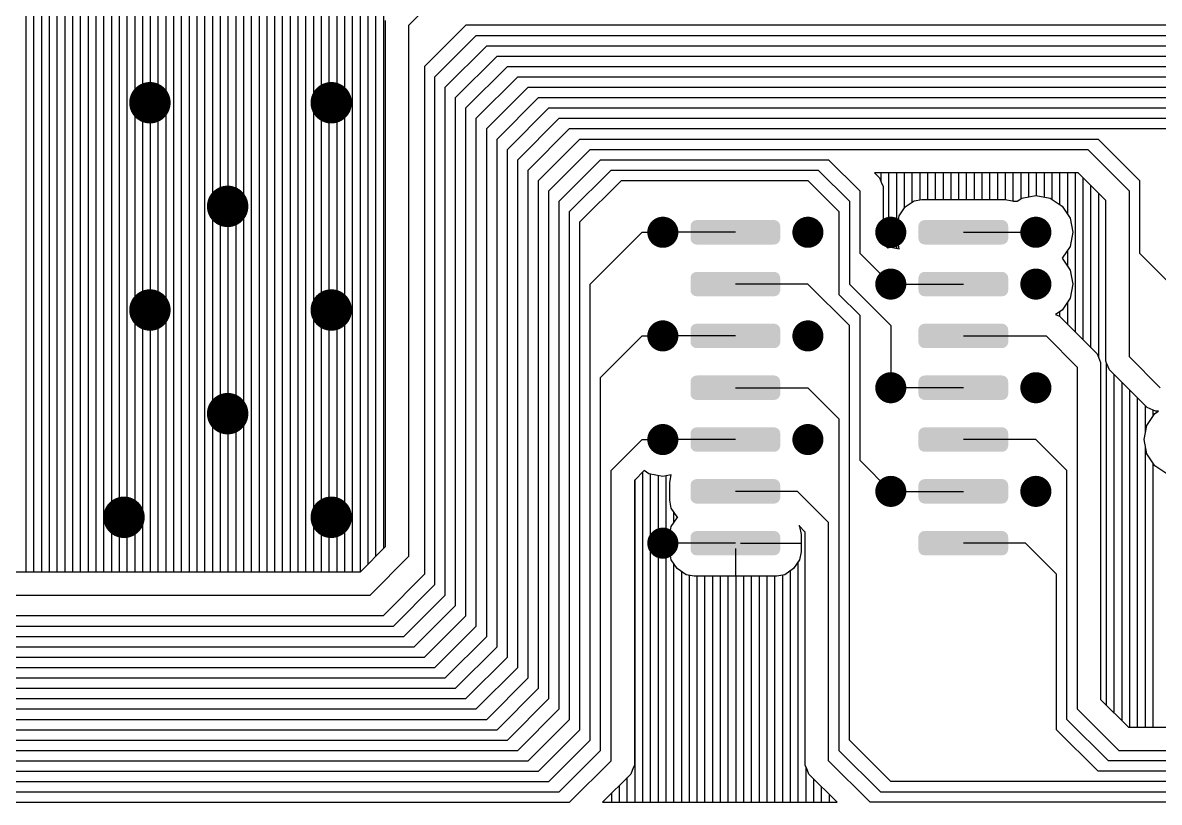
# Model space of a CAD drawing. Extents: x 295 to 953, y 10 to 290.
# Drawn here: x 646.07 to 692.04, y 92.05 to 123.57 of the extents above; entities that cross this region are included whole.
import ezdxf

# ---------------------------------------------------------------- set-up
doc = ezdxf.new("R2010")
doc.units = 0
doc.header["$LTSCALE"] = 5
doc.header["$MEASUREMENT"] = 0
doc.layers.get('0').update_dxf_attribs({"linetype": 'CONTINUOUS', "lineweight": 25})
doc.layers.add('DV-INT-A3_TOP', color=10, linetype='CONTINUOUS')

msp = doc.modelspace()

# ---------------------------------------------------------------- linework, layer by layer
for points, const_width in [([(650.792, 120.334, 1), (651.63, 120.334, 1)], 0.838), ([(658.126, 120.334, 1), (658.965, 120.334, 1)], 0.838), ([(653.935, 116.143, 1), (654.774, 116.143, 1)], 0.838), ([(671.642, 115.096, 1), (672.271, 115.096, 1)], 0.629), ([(677.51, 115.096, 1), (678.138, 115.096, 1)], 0.629), ([(680.863, 115.096, 1), (681.491, 115.096, 1)], 0.629), ([(686.73, 115.096, 1), (687.359, 115.096, 1)], 0.629), ([(680.863, 113, 1), (681.491, 113, 1)], 0.629), ([(686.73, 113, 1), (687.359, 113, 1)], 0.629), ([(650.792, 111.952, 1), (651.63, 111.952, 1)], 0.838), ([(658.126, 111.952, 1), (658.965, 111.952, 1)], 0.838), ([(671.642, 110.905, 1), (672.271, 110.905, 1)], 0.629), ([(677.51, 110.905, 1), (678.138, 110.905, 1)], 0.629), ([(680.863, 108.809, 1), (681.491, 108.809, 1)], 0.629), ([(686.73, 108.809, 1), (687.359, 108.809, 1)], 0.629), ([(653.935, 107.761, 1), (654.774, 107.761, 1)], 0.838), ([(671.642, 106.714, 1), (672.271, 106.714, 1)], 0.629), ([(677.51, 106.714, 1), (678.138, 106.714, 1)], 0.629), ([(680.863, 104.618, 1), (681.491, 104.618, 1)], 0.629), ([(686.73, 104.618, 1), (687.359, 104.618, 1)], 0.629), ([(649.744, 103.57, 1), (650.583, 103.57, 1)], 0.838), ([(658.126, 103.57, 1), (658.965, 103.57, 1)], 0.838), ([(671.642, 102.523, 1), (672.271, 102.523, 1)], 0.629)]:
    msp.add_lwpolyline(points, format="xyb", close=True, dxfattribs=dict(const_width=const_width))
for points in [[(673.077, 115.366), (673.096, 115.432), (676.701, 115.366), (676.688, 115.432)], [(673.096, 115.432), (673.102, 115.454), (676.688, 115.432), (676.675, 115.454)], [(673.102, 115.454), (673.144, 115.509), (676.675, 115.454), (676.641, 115.509)], [(673.144, 115.509), (673.157, 115.526), (676.641, 115.509), (676.619, 115.526)], [(673.157, 115.526), (673.218, 115.564), (676.619, 115.526), (676.569, 115.564)], [(673.218, 115.564), (673.234, 115.573), (676.569, 115.564), (676.535, 115.573)], [(673.234, 115.573), (673.317, 115.589), (676.535, 115.573), (676.481, 115.589)], [(673.317, 115.589), (673.323, 115.59), (676.481, 115.589), (676.458, 115.59)], [(682.297, 115.366), (682.316, 115.432), (685.921, 115.366), (685.909, 115.432)], [(682.316, 115.432), (682.322, 115.454), (685.909, 115.432), (685.895, 115.454)], [(682.322, 115.454), (682.364, 115.509), (685.895, 115.454), (685.861, 115.509)], [(682.364, 115.509), (682.377, 115.526), (685.861, 115.509), (685.839, 115.526)], [(682.377, 115.526), (682.438, 115.564), (685.839, 115.526), (685.789, 115.564)], [(682.438, 115.564), (682.454, 115.573), (685.789, 115.564), (685.755, 115.573)], [(682.454, 115.573), (682.537, 115.589), (685.755, 115.573), (685.702, 115.589)], [(682.537, 115.589), (682.543, 115.59), (685.702, 115.589), (685.678, 115.59)], [(673.076, 115.343), (673.077, 115.366), (676.705, 115.343), (676.701, 115.366)], [(673.076, 114.848), (673.076, 115.343), (676.705, 114.848), (676.705, 115.343)], [(682.296, 115.343), (682.297, 115.366), (685.925, 115.343), (685.921, 115.366)], [(682.296, 114.848), (682.296, 115.343), (685.925, 114.848), (685.925, 115.343)], [(673.08, 114.825), (673.076, 114.848), (676.704, 114.825), (676.705, 114.848)], [(673.092, 114.759), (673.08, 114.825), (676.685, 114.759), (676.704, 114.825)], [(673.106, 114.738), (673.092, 114.759), (676.679, 114.738), (676.685, 114.759)], [(673.14, 114.682), (673.106, 114.738), (676.637, 114.682), (676.679, 114.738)], [(673.162, 114.665), (673.14, 114.682), (676.624, 114.665), (676.637, 114.682)], [(673.212, 114.627), (673.162, 114.665), (676.562, 114.627), (676.624, 114.665)], [(673.245, 114.618), (673.212, 114.627), (676.547, 114.618), (676.562, 114.627)], [(673.299, 114.602), (673.245, 114.618), (676.464, 114.602), (676.547, 114.618)], [(673.323, 114.601), (673.299, 114.602), (676.458, 114.601), (676.464, 114.602)], [(682.3, 114.825), (682.296, 114.848), (685.924, 114.825), (685.925, 114.848)], [(682.312, 114.759), (682.3, 114.825), (685.905, 114.759), (685.924, 114.825)], [(682.326, 114.738), (682.312, 114.759), (685.899, 114.738), (685.905, 114.759)], [(682.36, 114.682), (682.326, 114.738), (685.857, 114.682), (685.899, 114.738)], [(682.382, 114.665), (682.36, 114.682), (685.844, 114.665), (685.857, 114.682)], [(682.432, 114.627), (682.382, 114.665), (685.783, 114.627), (685.844, 114.665)], [(682.466, 114.618), (682.432, 114.627), (685.767, 114.618), (685.783, 114.627)], [(682.519, 114.602), (682.466, 114.618), (685.684, 114.602), (685.767, 114.618)], [(682.543, 114.601), (682.519, 114.602), (685.678, 114.601), (685.684, 114.602)], [(673.076, 113.247), (673.077, 113.271), (676.705, 113.247), (676.701, 113.271)], [(673.076, 112.753), (673.076, 113.247), (676.705, 112.753), (676.705, 113.247)], [(673.077, 113.271), (673.096, 113.336), (676.701, 113.271), (676.688, 113.336)], [(673.096, 113.336), (673.102, 113.358), (676.688, 113.336), (676.675, 113.358)], [(673.102, 113.358), (673.144, 113.414), (676.675, 113.358), (676.641, 113.414)], [(673.144, 113.414), (673.157, 113.43), (676.641, 113.414), (676.619, 113.43)], [(673.157, 113.43), (673.218, 113.468), (676.619, 113.43), (676.569, 113.468)], [(673.218, 113.468), (673.234, 113.478), (676.569, 113.468), (676.535, 113.478)], [(673.234, 113.478), (673.317, 113.493), (676.535, 113.478), (676.481, 113.493)], [(673.317, 113.493), (673.323, 113.495), (676.481, 113.493), (676.458, 113.495)], [(682.296, 113.247), (682.297, 113.271), (685.925, 113.247), (685.921, 113.271)], [(682.296, 112.753), (682.296, 113.247), (685.925, 112.753), (685.925, 113.247)], [(682.297, 113.271), (682.316, 113.336), (685.921, 113.271), (685.909, 113.336)], [(682.316, 113.336), (682.322, 113.358), (685.909, 113.336), (685.895, 113.358)], [(682.322, 113.358), (682.364, 113.414), (685.895, 113.358), (685.861, 113.414)], [(682.364, 113.414), (682.377, 113.43), (685.861, 113.414), (685.839, 113.43)], [(682.377, 113.43), (682.438, 113.468), (685.839, 113.43), (685.789, 113.468)], [(682.438, 113.468), (682.454, 113.478), (685.789, 113.468), (685.755, 113.478)], [(682.454, 113.478), (682.537, 113.493), (685.755, 113.478), (685.702, 113.493)], [(682.537, 113.493), (682.543, 113.495), (685.702, 113.493), (685.678, 113.495)], [(673.08, 112.729), (673.076, 112.753), (676.704, 112.729), (676.705, 112.753)], [(673.092, 112.664), (673.08, 112.729), (676.685, 112.664), (676.704, 112.729)], [(673.106, 112.642), (673.092, 112.664), (676.679, 112.642), (676.685, 112.664)], [(673.14, 112.587), (673.106, 112.642), (676.637, 112.587), (676.679, 112.642)], [(682.3, 112.729), (682.296, 112.753), (685.924, 112.729), (685.925, 112.753)], [(682.312, 112.664), (682.3, 112.729), (685.905, 112.664), (685.924, 112.729)], [(682.326, 112.642), (682.312, 112.664), (685.899, 112.642), (685.905, 112.664)], [(682.36, 112.587), (682.326, 112.642), (685.857, 112.587), (685.899, 112.642)], [(673.162, 112.57), (673.14, 112.587), (676.624, 112.57), (676.637, 112.587)], [(673.212, 112.532), (673.162, 112.57), (676.562, 112.532), (676.624, 112.57)], [(673.245, 112.522), (673.212, 112.532), (676.547, 112.522), (676.562, 112.532)], [(673.299, 112.507), (673.245, 112.522), (676.464, 112.507), (676.547, 112.522)], [(673.323, 112.506), (673.299, 112.507), (676.458, 112.506), (676.464, 112.507)], [(682.382, 112.57), (682.36, 112.587), (685.844, 112.57), (685.857, 112.587)], [(682.432, 112.532), (682.382, 112.57), (685.783, 112.532), (685.844, 112.57)], [(682.466, 112.522), (682.432, 112.532), (685.767, 112.522), (685.783, 112.532)], [(682.519, 112.507), (682.466, 112.522), (685.684, 112.507), (685.767, 112.522)], [(682.543, 112.506), (682.519, 112.507), (685.678, 112.506), (685.684, 112.507)], [(673.096, 111.241), (673.102, 111.263), (676.688, 111.241), (676.675, 111.263)], [(673.102, 111.263), (673.144, 111.318), (676.675, 111.263), (676.641, 111.318)], [(673.144, 111.318), (673.157, 111.335), (676.641, 111.318), (676.619, 111.335)], [(673.157, 111.335), (673.218, 111.373), (676.619, 111.335), (676.569, 111.373)], [(673.218, 111.373), (673.234, 111.382), (676.569, 111.373), (676.535, 111.382)], [(673.234, 111.382), (673.317, 111.398), (676.535, 111.382), (676.481, 111.398)], [(673.317, 111.398), (673.323, 111.399), (676.481, 111.398), (676.458, 111.399)], [(682.316, 111.241), (682.322, 111.263), (685.909, 111.241), (685.895, 111.263)], [(682.322, 111.263), (682.364, 111.318), (685.895, 111.263), (685.861, 111.318)], [(682.364, 111.318), (682.377, 111.335), (685.861, 111.318), (685.839, 111.335)], [(682.377, 111.335), (682.438, 111.373), (685.839, 111.335), (685.789, 111.373)], [(682.438, 111.373), (682.454, 111.382), (685.789, 111.373), (685.755, 111.382)], [(682.454, 111.382), (682.537, 111.398), (685.755, 111.382), (685.702, 111.398)], [(682.537, 111.398), (682.543, 111.399), (685.702, 111.398), (685.678, 111.399)], [(673.076, 111.152), (673.077, 111.175), (676.705, 111.152), (676.701, 111.175)], [(673.076, 110.657), (673.076, 111.152), (676.705, 110.657), (676.705, 111.152)], [(673.077, 111.175), (673.096, 111.241), (676.701, 111.175), (676.688, 111.241)], [(682.296, 111.152), (682.297, 111.175), (685.925, 111.152), (685.921, 111.175)], [(682.296, 110.657), (682.296, 111.152), (685.925, 110.657), (685.925, 111.152)], [(682.297, 111.175), (682.316, 111.241), (685.921, 111.175), (685.909, 111.241)], [(673.08, 110.634), (673.076, 110.657), (676.704, 110.634), (676.705, 110.657)], [(673.092, 110.568), (673.08, 110.634), (676.685, 110.568), (676.704, 110.634)], [(673.106, 110.547), (673.092, 110.568), (676.679, 110.547), (676.685, 110.568)], [(673.14, 110.491), (673.106, 110.547), (676.637, 110.491), (676.679, 110.547)], [(673.162, 110.474), (673.14, 110.491), (676.624, 110.474), (676.637, 110.491)], [(673.212, 110.436), (673.162, 110.474), (676.562, 110.436), (676.624, 110.474)], [(673.245, 110.427), (673.212, 110.436), (676.547, 110.427), (676.562, 110.436)], [(673.299, 110.411), (673.245, 110.427), (676.464, 110.411), (676.547, 110.427)], [(673.323, 110.41), (673.299, 110.411), (676.458, 110.41), (676.464, 110.411)], [(682.3, 110.634), (682.296, 110.657), (685.924, 110.634), (685.925, 110.657)], [(682.312, 110.568), (682.3, 110.634), (685.905, 110.568), (685.924, 110.634)], [(682.326, 110.547), (682.312, 110.568), (685.899, 110.547), (685.905, 110.568)], [(682.36, 110.491), (682.326, 110.547), (685.857, 110.491), (685.899, 110.547)], [(682.382, 110.474), (682.36, 110.491), (685.844, 110.474), (685.857, 110.491)], [(682.432, 110.436), (682.382, 110.474), (685.783, 110.436), (685.844, 110.474)], [(682.466, 110.427), (682.432, 110.436), (685.767, 110.427), (685.783, 110.436)], [(682.519, 110.411), (682.466, 110.427), (685.684, 110.411), (685.767, 110.427)], [(682.543, 110.41), (682.519, 110.411), (685.678, 110.41), (685.684, 110.411)], [(673.076, 109.056), (673.077, 109.08), (676.705, 109.056), (676.701, 109.08)], [(673.076, 108.562), (673.076, 109.056), (676.705, 108.562), (676.705, 109.056)], [(673.077, 109.08), (673.096, 109.145), (676.701, 109.08), (676.688, 109.145)], [(673.096, 109.145), (673.102, 109.167), (676.688, 109.145), (676.675, 109.167)], [(673.102, 109.167), (673.144, 109.223), (676.675, 109.167), (676.641, 109.223)], [(673.144, 109.223), (673.157, 109.239), (676.641, 109.223), (676.619, 109.239)], [(673.157, 109.239), (673.218, 109.277), (676.619, 109.239), (676.569, 109.277)], [(673.218, 109.277), (673.234, 109.287), (676.569, 109.277), (676.535, 109.287)], [(673.234, 109.287), (673.317, 109.302), (676.535, 109.287), (676.481, 109.302)], [(673.317, 109.302), (673.323, 109.304), (676.481, 109.302), (676.458, 109.304)], [(682.296, 109.056), (682.297, 109.08), (685.925, 109.056), (685.921, 109.08)], [(682.296, 108.562), (682.296, 109.056), (685.925, 108.562), (685.925, 109.056)], [(682.297, 109.08), (682.316, 109.145), (685.921, 109.08), (685.909, 109.145)], [(682.316, 109.145), (682.322, 109.167), (685.909, 109.145), (685.895, 109.167)], [(682.322, 109.167), (682.364, 109.223), (685.895, 109.167), (685.861, 109.223)], [(682.364, 109.223), (682.377, 109.239), (685.861, 109.223), (685.839, 109.239)], [(682.377, 109.239), (682.438, 109.277), (685.839, 109.239), (685.789, 109.277)], [(682.438, 109.277), (682.454, 109.287), (685.789, 109.277), (685.755, 109.287)], [(682.454, 109.287), (682.537, 109.302), (685.755, 109.287), (685.702, 109.302)], [(682.537, 109.302), (682.543, 109.304), (685.702, 109.302), (685.678, 109.304)], [(673.08, 108.538), (673.076, 108.562), (676.704, 108.538), (676.705, 108.562)], [(673.092, 108.473), (673.08, 108.538), (676.685, 108.473), (676.704, 108.538)], [(682.3, 108.538), (682.296, 108.562), (685.924, 108.538), (685.925, 108.562)], [(682.312, 108.473), (682.3, 108.538), (685.905, 108.473), (685.924, 108.538)], [(673.106, 108.451), (673.092, 108.473), (676.679, 108.451), (676.685, 108.473)], [(673.14, 108.396), (673.106, 108.451), (676.637, 108.396), (676.679, 108.451)], [(673.162, 108.379), (673.14, 108.396), (676.624, 108.379), (676.637, 108.396)], [(673.212, 108.341), (673.162, 108.379), (676.562, 108.341), (676.624, 108.379)], [(673.245, 108.331), (673.212, 108.341), (676.547, 108.331), (676.562, 108.341)], [(673.299, 108.316), (673.245, 108.331), (676.464, 108.316), (676.547, 108.331)], [(673.323, 108.315), (673.299, 108.316), (676.458, 108.315), (676.464, 108.316)], [(682.326, 108.451), (682.312, 108.473), (685.899, 108.451), (685.905, 108.473)], [(682.36, 108.396), (682.326, 108.451), (685.857, 108.396), (685.899, 108.451)], [(682.382, 108.379), (682.36, 108.396), (685.844, 108.379), (685.857, 108.396)], [(682.432, 108.341), (682.382, 108.379), (685.783, 108.341), (685.844, 108.379)], [(682.466, 108.331), (682.432, 108.341), (685.767, 108.331), (685.783, 108.341)], [(682.519, 108.316), (682.466, 108.331), (685.684, 108.316), (685.767, 108.331)], [(682.543, 108.315), (682.519, 108.316), (685.678, 108.315), (685.684, 108.316)], [(673.102, 107.072), (673.144, 107.127), (676.675, 107.072), (676.641, 107.127)], [(673.144, 107.127), (673.157, 107.144), (676.641, 107.127), (676.619, 107.144)], [(673.157, 107.144), (673.218, 107.182), (676.619, 107.144), (676.569, 107.182)], [(673.218, 107.182), (673.234, 107.191), (676.569, 107.182), (676.535, 107.191)], [(673.234, 107.191), (673.317, 107.207), (676.535, 107.191), (676.481, 107.207)], [(673.317, 107.207), (673.323, 107.208), (676.481, 107.207), (676.458, 107.208)], [(682.322, 107.072), (682.364, 107.127), (685.895, 107.072), (685.861, 107.127)], [(682.364, 107.127), (682.377, 107.144), (685.861, 107.127), (685.839, 107.144)], [(682.377, 107.144), (682.438, 107.182), (685.839, 107.144), (685.789, 107.182)], [(682.438, 107.182), (682.454, 107.191), (685.789, 107.182), (685.755, 107.191)], [(682.454, 107.191), (682.537, 107.207), (685.755, 107.191), (685.702, 107.207)], [(682.537, 107.207), (682.543, 107.208), (685.702, 107.207), (685.678, 107.208)], [(673.076, 106.961), (673.077, 106.984), (676.705, 106.961), (676.701, 106.984)], [(673.076, 106.466), (673.076, 106.961), (676.705, 106.466), (676.705, 106.961)], [(673.077, 106.984), (673.096, 107.05), (676.701, 106.984), (676.688, 107.05)], [(673.096, 107.05), (673.102, 107.072), (676.688, 107.05), (676.675, 107.072)], [(682.296, 106.961), (682.297, 106.984), (685.925, 106.961), (685.921, 106.984)], [(682.296, 106.466), (682.296, 106.961), (685.925, 106.466), (685.925, 106.961)], [(682.297, 106.984), (682.316, 107.05), (685.921, 106.984), (685.909, 107.05)], [(682.316, 107.05), (682.322, 107.072), (685.909, 107.05), (685.895, 107.072)], [(673.08, 106.443), (673.076, 106.466), (676.704, 106.443), (676.705, 106.466)], [(673.092, 106.377), (673.08, 106.443), (676.685, 106.377), (676.704, 106.443)], [(673.106, 106.356), (673.092, 106.377), (676.679, 106.356), (676.685, 106.377)], [(673.14, 106.3), (673.106, 106.356), (676.637, 106.3), (676.679, 106.356)], [(673.162, 106.283), (673.14, 106.3), (676.624, 106.283), (676.637, 106.3)], [(673.212, 106.245), (673.162, 106.283), (676.562, 106.245), (676.624, 106.283)], [(673.245, 106.236), (673.212, 106.245), (676.547, 106.236), (676.562, 106.245)], [(673.299, 106.22), (673.245, 106.236), (676.464, 106.22), (676.547, 106.236)], [(673.323, 106.219), (673.299, 106.22), (676.458, 106.219), (676.464, 106.22)], [(682.3, 106.443), (682.296, 106.466), (685.924, 106.443), (685.925, 106.466)], [(682.312, 106.377), (682.3, 106.443), (685.905, 106.377), (685.924, 106.443)], [(682.326, 106.356), (682.312, 106.377), (685.899, 106.356), (685.905, 106.377)], [(682.36, 106.3), (682.326, 106.356), (685.857, 106.3), (685.899, 106.356)], [(682.382, 106.283), (682.36, 106.3), (685.844, 106.283), (685.857, 106.3)], [(682.432, 106.245), (682.382, 106.283), (685.783, 106.245), (685.844, 106.283)], [(682.466, 106.236), (682.432, 106.245), (685.767, 106.236), (685.783, 106.245)], [(682.519, 106.22), (682.466, 106.236), (685.684, 106.22), (685.767, 106.236)], [(682.543, 106.219), (682.519, 106.22), (685.678, 106.219), (685.684, 106.22)], [(673.076, 104.865), (673.077, 104.889), (676.705, 104.865), (676.701, 104.889)], [(673.076, 104.371), (673.076, 104.865), (676.705, 104.371), (676.705, 104.865)], [(673.077, 104.889), (673.096, 104.954), (676.701, 104.889), (676.688, 104.954)], [(673.096, 104.954), (673.102, 104.976), (676.688, 104.954), (676.675, 104.976)], [(673.102, 104.976), (673.144, 105.032), (676.675, 104.976), (676.641, 105.032)], [(673.144, 105.032), (673.157, 105.048), (676.641, 105.032), (676.619, 105.048)], [(673.157, 105.048), (673.218, 105.086), (676.619, 105.048), (676.569, 105.086)], [(673.218, 105.086), (673.234, 105.096), (676.569, 105.086), (676.535, 105.096)], [(673.234, 105.096), (673.317, 105.111), (676.535, 105.096), (676.481, 105.111)], [(673.317, 105.111), (673.323, 105.113), (676.481, 105.111), (676.458, 105.113)], [(682.296, 104.865), (682.297, 104.889), (685.925, 104.865), (685.921, 104.889)], [(682.296, 104.371), (682.296, 104.865), (685.925, 104.371), (685.925, 104.865)], [(682.297, 104.889), (682.316, 104.954), (685.921, 104.889), (685.909, 104.954)], [(682.316, 104.954), (682.322, 104.976), (685.909, 104.954), (685.895, 104.976)], [(682.322, 104.976), (682.364, 105.032), (685.895, 104.976), (685.861, 105.032)], [(682.364, 105.032), (682.377, 105.048), (685.861, 105.032), (685.839, 105.048)], [(682.377, 105.048), (682.438, 105.086), (685.839, 105.048), (685.789, 105.086)], [(682.438, 105.086), (682.454, 105.096), (685.789, 105.086), (685.755, 105.096)], [(682.454, 105.096), (682.537, 105.111), (685.755, 105.096), (685.702, 105.111)], [(682.537, 105.111), (682.543, 105.113), (685.702, 105.111), (685.678, 105.113)], [(673.08, 104.347), (673.076, 104.371), (676.704, 104.347), (676.705, 104.371)], [(682.3, 104.347), (682.296, 104.371), (685.924, 104.347), (685.925, 104.371)], [(673.092, 104.282), (673.08, 104.347), (676.685, 104.282), (676.704, 104.347)], [(673.106, 104.26), (673.092, 104.282), (676.679, 104.26), (676.685, 104.282)], [(673.14, 104.205), (673.106, 104.26), (676.637, 104.205), (676.679, 104.26)], [(673.162, 104.188), (673.14, 104.205), (676.624, 104.188), (676.637, 104.205)], [(673.212, 104.15), (673.162, 104.188), (676.562, 104.15), (676.624, 104.188)], [(673.245, 104.14), (673.212, 104.15), (676.547, 104.14), (676.562, 104.15)], [(673.299, 104.125), (673.245, 104.14), (676.464, 104.125), (676.547, 104.14)], [(673.323, 104.124), (673.299, 104.125), (676.458, 104.124), (676.464, 104.125)], [(682.312, 104.282), (682.3, 104.347), (685.905, 104.282), (685.924, 104.347)], [(682.326, 104.26), (682.312, 104.282), (685.899, 104.26), (685.905, 104.282)], [(682.36, 104.205), (682.326, 104.26), (685.857, 104.205), (685.899, 104.26)], [(682.382, 104.188), (682.36, 104.205), (685.844, 104.188), (685.857, 104.205)], [(682.432, 104.15), (682.382, 104.188), (685.783, 104.15), (685.844, 104.188)], [(682.466, 104.14), (682.432, 104.15), (685.767, 104.14), (685.783, 104.15)], [(682.519, 104.125), (682.466, 104.14), (685.684, 104.125), (685.767, 104.14)], [(682.543, 104.124), (682.519, 104.125), (685.678, 104.124), (685.684, 104.125)], [(673.157, 102.953), (673.218, 102.991), (676.619, 102.953), (676.569, 102.991)], [(673.218, 102.991), (673.234, 103), (676.569, 102.991), (676.535, 103)], [(673.234, 103), (673.317, 103.016), (676.535, 103), (676.481, 103.016)], [(673.317, 103.016), (673.323, 103.017), (676.481, 103.016), (676.458, 103.017)], [(682.377, 102.953), (682.438, 102.991), (685.839, 102.953), (685.789, 102.991)], [(682.438, 102.991), (682.454, 103), (685.789, 102.991), (685.755, 103)], [(682.454, 103), (682.537, 103.016), (685.755, 103), (685.702, 103.016)], [(682.537, 103.016), (682.543, 103.017), (685.702, 103.016), (685.678, 103.017)], [(673.076, 102.77), (673.077, 102.793), (676.705, 102.77), (676.701, 102.793)], [(673.076, 102.275), (673.076, 102.77), (676.705, 102.275), (676.705, 102.77)], [(673.077, 102.793), (673.096, 102.859), (676.701, 102.793), (676.688, 102.859)], [(673.096, 102.859), (673.102, 102.881), (676.688, 102.859), (676.675, 102.881)], [(673.102, 102.881), (673.144, 102.936), (676.675, 102.881), (676.641, 102.936)], [(673.144, 102.936), (673.157, 102.953), (676.641, 102.936), (676.619, 102.953)], [(682.296, 102.77), (682.297, 102.793), (685.925, 102.77), (685.921, 102.793)], [(682.296, 102.275), (682.296, 102.77), (685.925, 102.275), (685.925, 102.77)], [(682.297, 102.793), (682.316, 102.859), (685.921, 102.793), (685.909, 102.859)], [(682.316, 102.859), (682.322, 102.881), (685.909, 102.859), (685.895, 102.881)], [(682.322, 102.881), (682.364, 102.936), (685.895, 102.881), (685.861, 102.936)], [(682.364, 102.936), (682.377, 102.953), (685.861, 102.936), (685.839, 102.953)], [(673.08, 102.252), (673.076, 102.275), (676.704, 102.252), (676.705, 102.275)], [(673.092, 102.186), (673.08, 102.252), (676.685, 102.186), (676.704, 102.252)], [(673.106, 102.165), (673.092, 102.186), (676.679, 102.165), (676.685, 102.186)], [(673.14, 102.109), (673.106, 102.165), (676.637, 102.109), (676.679, 102.165)], [(673.162, 102.092), (673.14, 102.109), (676.624, 102.092), (676.637, 102.109)], [(673.212, 102.054), (673.162, 102.092), (676.562, 102.054), (676.624, 102.092)], [(673.245, 102.045), (673.212, 102.054), (676.547, 102.045), (676.562, 102.054)], [(682.3, 102.252), (682.296, 102.275), (685.924, 102.252), (685.925, 102.275)], [(682.312, 102.186), (682.3, 102.252), (685.905, 102.186), (685.924, 102.252)], [(682.326, 102.165), (682.312, 102.186), (685.899, 102.165), (685.905, 102.186)], [(682.36, 102.109), (682.326, 102.165), (685.857, 102.109), (685.899, 102.165)], [(682.382, 102.092), (682.36, 102.109), (685.844, 102.092), (685.857, 102.109)], [(682.432, 102.054), (682.382, 102.092), (685.783, 102.054), (685.844, 102.092)], [(682.466, 102.045), (682.432, 102.054), (685.767, 102.045), (685.783, 102.054)], [(673.299, 102.029), (673.245, 102.045), (676.464, 102.029), (676.547, 102.045)], [(673.323, 102.028), (673.299, 102.029), (676.458, 102.028), (676.464, 102.029)], [(682.519, 102.029), (682.466, 102.045), (685.684, 102.029), (685.767, 102.045)], [(682.543, 102.028), (682.519, 102.029), (685.678, 102.028), (685.684, 102.029)]]:
    msp.add_solid(points)
at = {"layer": 'DV-INT-A3_TOP', "color": 7}
for p, q in [((650.293, 101.37), (650.293, 134.898)), ((650.608, 101.37), (650.608, 134.898)), ((650.922, 101.37), (650.922, 134.898)), ((651.236, 101.37), (651.236, 134.898)), ((651.551, 101.37), (651.551, 134.898)), ((651.865, 101.37), (651.865, 134.898)), ((652.179, 101.37), (652.179, 134.898)), ((652.494, 101.37), (652.494, 134.898)), ((652.808, 101.37), (652.808, 134.898)), ((653.122, 101.37), (653.122, 134.898)), ((653.437, 101.37), (653.437, 134.898)), ((653.751, 101.37), (653.751, 134.898)), ((654.065, 101.37), (654.065, 134.898)), ((654.38, 101.37), (654.38, 134.898)), ((654.694, 101.37), (654.694, 134.898)), ((655.008, 101.37), (655.008, 134.898)), ((655.323, 101.37), (655.323, 134.898)), ((655.637, 101.37), (655.637, 134.709)), ((655.951, 101.37), (655.951, 134.395)), ((656.266, 101.37), (656.266, 134.081)), ((656.58, 101.37), (656.58, 133.766)), ((656.894, 101.37), (656.894, 133.452)), ((657.209, 101.37), (657.209, 133.138)), ((657.523, 101.37), (657.523, 132.824)), ((657.837, 101.37), (657.837, 132.509)), ((658.151, 101.37), (658.151, 132.195)), ((658.466, 101.37), (658.466, 131.881)), ((658.78, 101.37), (658.78, 131.566)), ((659.094, 101.37), (659.094, 131.252)), ((659.409, 101.37), (659.409, 130.938)), ((659.723, 101.37), (659.723, 130.623)), ((649.979, 101.37), (649.979, 130.25)), ((660.037, 101.676), (660.037, 130.309)), ((646.207, 101.37), (646.207, 129.659)), ((646.521, 101.37), (646.521, 129.659)), ((646.836, 101.37), (646.836, 129.659)), ((647.15, 101.37), (647.15, 129.659)), ((647.464, 101.37), (647.464, 129.659)), ((649.665, 101.37), (649.665, 129.772)), ((660.352, 101.99), (660.352, 129.995)), ((660.666, 102.305), (660.666, 129.68)), ((647.779, 101.37), (647.779, 129.592)), ((648.093, 101.37), (648.093, 129.412)), ((648.407, 101.37), (648.407, 129.353)), ((648.722, 101.37), (648.722, 129.341)), ((649.036, 101.37), (649.036, 129.404)), ((649.35, 101.37), (649.35, 129.55)), ((661.689, 123.478), (663.26, 125.049)), ((660.746, 102.388), (660.746, 123.662)), ((661.689, 101.999), (661.689, 123.478)), ((663.994, 123.478), (662.317, 121.801)), ((707.161, 123.478), (663.994, 123.478)), ((662.736, 121.382), (664.413, 123.058)), ((664.413, 123.058), (707.58, 123.058)), ((663.156, 120.963), (664.832, 122.639)), ((664.832, 122.639), (707.999, 122.639)), ((663.575, 120.544), (665.251, 122.22)), ((665.251, 122.22), (708.418, 122.22)), ((662.317, 121.801), (662.317, 101.265)), ((662.736, 100.846), (662.736, 121.382)), ((663.994, 120.125), (665.67, 121.801)), ((664.413, 119.706), (666.089, 121.382)), ((665.67, 121.801), (708.837, 121.801)), ((666.089, 121.382), (711.172, 121.382)), ((663.156, 100.427), (663.156, 120.963)), ((664.832, 119.287), (666.508, 120.963)), ((666.508, 120.963), (708.837, 120.963)), ((663.575, 100.008), (663.575, 120.544)), ((665.251, 118.867), (666.927, 120.544)), ((666.927, 120.544), (708.418, 120.544)), ((663.994, 99.589), (663.994, 120.125)), ((665.67, 118.448), (667.347, 120.125)), ((667.347, 120.125), (699.198, 120.125)), ((664.413, 99.17), (664.413, 119.706)), ((666.089, 118.029), (667.766, 119.706)), ((667.766, 119.706), (698.779, 119.706)), ((664.832, 98.751), (664.832, 119.287)), ((666.508, 117.61), (668.185, 119.287)), ((668.185, 119.287), (698.36, 119.287)), ((665.251, 98.332), (665.251, 118.867)), ((666.927, 117.191), (668.604, 118.867)), ((668.604, 118.867), (689.559, 118.867)), ((689.559, 118.867), (691.235, 117.191)), ((665.67, 97.912), (665.67, 118.448)), ((667.347, 116.772), (669.023, 118.448)), ((669.023, 118.448), (689.14, 118.448)), ((689.14, 118.448), (690.816, 116.772)), ((666.089, 97.493), (666.089, 118.029)), ((667.766, 116.353), (669.442, 118.029)), ((669.442, 118.029), (678.662, 118.029)), ((678.662, 118.029), (679.92, 116.772)), ((666.508, 97.074), (666.508, 117.61)), ((668.185, 115.934), (669.861, 117.61)), ((669.861, 117.61), (678.243, 117.61)), ((678.243, 117.61), (679.5, 116.353)), ((680.523, 117.505), (680.72, 117.304)), ((688.75, 117.505), (680.523, 117.505)), ((680.72, 117.304), (680.821, 117.057)), ((680.787, 117.141), (680.787, 117.505)), ((681.101, 114.479), (681.101, 117.505)), ((681.416, 114.446), (681.416, 117.505)), ((681.73, 116.076), (681.73, 117.505)), ((682.044, 116.311), (682.044, 117.505)), ((682.359, 116.412), (682.359, 117.505)), ((682.673, 116.428), (682.673, 117.505)), ((682.987, 116.428), (682.987, 117.505)), ((683.302, 116.428), (683.302, 117.505)), ((683.616, 116.428), (683.616, 117.505)), ((683.93, 116.428), (683.93, 117.505)), ((684.245, 116.428), (684.245, 117.505)), ((684.559, 116.428), (684.559, 117.505)), ((684.873, 116.428), (684.873, 117.505)), ((685.188, 116.428), (685.188, 117.505)), ((685.502, 116.428), (685.502, 117.505)), ((685.816, 116.42), (685.816, 117.505)), ((686.131, 116.353), (686.131, 117.505)), ((686.445, 116.458), (686.445, 117.505)), ((686.759, 116.533), (686.759, 117.505)), ((687.074, 116.583), (687.074, 117.505)), ((687.388, 116.521), (687.388, 117.505)), ((687.702, 116.42), (687.702, 117.505)), ((688.017, 116.21), (688.017, 117.505)), ((688.331, 115.808), (688.331, 117.505)), ((688.645, 111.055), (688.645, 117.505)), ((689.873, 116.378), (688.75, 117.505)), ((688.96, 110.741), (688.96, 117.296)), ((666.927, 96.655), (666.927, 117.191)), ((667.347, 96.236), (667.347, 116.772)), ((668.604, 115.515), (670.28, 117.191)), ((670.28, 117.191), (677.824, 117.191)), ((677.824, 117.191), (679.081, 115.934)), ((679.92, 116.772), (679.92, 114.257)), ((680.821, 117.057), (680.863, 116.956)), ((680.863, 116.956), (680.863, 114.647)), ((689.274, 110.427), (689.274, 116.982)), ((690.816, 116.772), (690.816, 110.066)), ((691.235, 117.191), (691.235, 114.257)), ((667.766, 95.817), (667.766, 116.353)), ((679.5, 116.353), (679.5, 113)), ((681.764, 116.122), (682.12, 116.365)), ((682.12, 116.365), (682.438, 116.428)), ((682.438, 116.428), (685.787, 116.428)), ((685.787, 116.428), (686.105, 116.365)), ((686.105, 116.365), (686.122, 116.353)), ((686.122, 116.353), (686.29, 116.353)), ((686.29, 116.353), (686.474, 116.474)), ((686.474, 116.474), (687.044, 116.588)), ((687.044, 116.588), (687.618, 116.474)), ((687.618, 116.474), (688.105, 116.152)), ((689.588, 110.016), (689.588, 116.667)), ((689.873, 109.878), (689.873, 116.378)), ((668.185, 95.398), (668.185, 115.934)), ((679.081, 115.934), (679.081, 112.581)), ((681.521, 115.766), (681.764, 116.122)), ((688.105, 116.152), (688.427, 115.666)), ((668.604, 94.979), (668.604, 115.515)), ((681.458, 115.448), (681.521, 115.766)), ((681.458, 114.739), (681.458, 115.448)), ((688.427, 115.666), (688.54, 115.096)), ((669.023, 113), (671.118, 115.096)), ((671.118, 115.096), (671.957, 115.096)), ((674.89, 115.096), (671.957, 115.096)), ((684.111, 115.096), (687.044, 115.096)), ((688.54, 115.096), (688.427, 114.521)), ((680.863, 114.647), (681.043, 114.467)), ((681.043, 114.467), (681.177, 114.492)), ((681.177, 114.492), (681.521, 114.425)), ((681.521, 114.425), (681.458, 114.739)), ((688.427, 114.521), (688.109, 114.048)), ((679.92, 114.257), (681.177, 113)), ((688.109, 114.048), (688.427, 113.57)), ((688.331, 113.713), (688.331, 114.379)), ((691.235, 114.257), (692.493, 113)), ((688.427, 113.57), (688.54, 113)), ((669.023, 94.56), (669.023, 113)), ((677.824, 113), (674.89, 113)), ((679.5, 111.324), (677.824, 113)), ((679.5, 113), (681.177, 111.324)), ((681.177, 113), (684.111, 113)), ((688.54, 113), (688.427, 112.426)), ((679.081, 112.581), (679.92, 111.743)), ((688.427, 112.426), (688.105, 111.94)), ((688.331, 111.37), (688.331, 112.283)), ((679.92, 111.743), (679.92, 105.875)), ((688.105, 111.94), (687.845, 111.768)), ((687.845, 111.768), (688, 111.701)), ((688.017, 111.684), (688.017, 111.881)), ((679.5, 94.56), (679.5, 111.324)), ((681.177, 111.324), (681.177, 108.809)), ((688, 111.701), (689.521, 110.18)), ((669.442, 109.228), (671.118, 110.905)), ((671.118, 110.905), (671.957, 110.905)), ((674.89, 110.905), (671.957, 110.905)), ((684.111, 110.905), (687.463, 110.905)), ((687.463, 110.905), (688.721, 109.647)), ((689.521, 110.18), (689.622, 109.932)), ((689.622, 109.932), (689.664, 109.832)), ((689.919, 109.777), (689.873, 109.878)), ((690.816, 110.066), (692.073, 108.809)), ((688.721, 109.647), (688.721, 95.817)), ((689.664, 109.832), (689.664, 96.207)), ((689.903, 95.968), (689.903, 109.807)), ((690.02, 109.53), (689.919, 109.777)), ((691.541, 108.009), (690.02, 109.53)), ((669.442, 94.141), (669.442, 109.228)), ((690.217, 95.654), (690.217, 109.333)), ((690.531, 95.339), (690.531, 109.019)), ((674.89, 108.809), (677.824, 108.809)), ((677.824, 108.809), (679.081, 107.552)), ((684.111, 108.809), (681.177, 108.809)), ((690.845, 95.084), (690.845, 108.704)), ((691.16, 95.084), (691.16, 108.39)), ((691.474, 106.999), (691.474, 108.076)), ((691.533, 107.284), (691.856, 107.77)), ((691.788, 107.908), (691.541, 108.009)), ((691.889, 107.866), (691.788, 107.908)), ((691.788, 107.669), (691.788, 107.904)), ((691.856, 107.77), (691.998, 107.866)), ((691.998, 107.866), (691.889, 107.866)), ((679.081, 107.552), (679.081, 94.141)), ((691.42, 106.714), (691.533, 107.284)), ((669.861, 105.456), (671.118, 106.714)), ((671.118, 106.714), (671.957, 106.714)), ((674.89, 106.714), (671.957, 106.714)), ((687.044, 106.714), (684.111, 106.714)), ((688.302, 105.456), (687.044, 106.714)), ((691.533, 106.139), (691.42, 106.714)), ((691.474, 95.084), (691.474, 106.424)), ((679.92, 105.875), (681.177, 104.618)), ((691.856, 105.653), (691.533, 106.139)), ((691.788, 95.084), (691.788, 105.754)), ((669.861, 93.721), (669.861, 105.456)), ((671.198, 105.456), (670.804, 105.062)), ((671.148, 92.045), (671.148, 105.406)), ((671.387, 105.331), (671.198, 105.456)), ((671.957, 105.217), (671.387, 105.331)), ((671.462, 92.045), (671.462, 105.314)), ((672.3, 105.284), (671.957, 105.217)), ((672.237, 104.97), (672.3, 105.284)), ((688.302, 95.398), (688.302, 105.456)), ((692.342, 105.331), (691.856, 105.653)), ((670.804, 105.062), (670.804, 93.533)), ((670.833, 92.045), (670.833, 105.092)), ((671.776, 92.045), (671.776, 105.251)), ((672.091, 92.045), (672.091, 105.243)), ((672.237, 104.262), (672.237, 104.97)), ((677.405, 104.618), (674.89, 104.618)), ((678.662, 103.361), (677.405, 104.618)), ((681.177, 104.618), (684.111, 104.618)), ((672.3, 103.943), (672.237, 104.262)), ((672.543, 103.587), (672.3, 103.943)), ((672.3, 103.193), (672.543, 103.549)), ((672.405, 103.348), (672.405, 103.788)), ((672.569, 103.57), (672.543, 103.587)), ((672.543, 103.549), (672.569, 103.57)), ((672.237, 102.875), (672.3, 103.193)), ((677.719, 102.967), (677.451, 103.239)), ((677.451, 103.239), (677.485, 103.193)), ((677.485, 103.193), (677.547, 102.875)), ((678.662, 93.721), (678.662, 103.361)), ((674.89, 102.523), (671.957, 102.523)), ((672.237, 102.166), (672.237, 102.875)), ((674.681, 102.523), (672.237, 102.523)), ((675.1, 102.523), (677.547, 102.523)), ((677.547, 102.875), (677.547, 102.166)), ((677.719, 93.533), (677.719, 102.967)), ((686.625, 102.523), (684.111, 102.523)), ((687.882, 101.265), (686.625, 102.523)), ((659.727, 101.37), (660.746, 102.388)), ((672.3, 101.848), (672.237, 102.166)), ((674.89, 102.313), (674.89, 101.186)), ((677.547, 102.166), (677.485, 101.848)), ((660.117, 100.427), (661.689, 101.999)), ((672.543, 101.492), (672.3, 101.848)), ((672.405, 92.045), (672.405, 101.693)), ((677.485, 101.848), (677.241, 101.492)), ((677.434, 92.045), (677.434, 101.781)), ((591.464, 101.37), (659.727, 101.37)), ((662.317, 101.265), (660.641, 99.589)), ((672.9, 101.249), (672.543, 101.492)), ((672.719, 92.045), (672.719, 101.37)), ((673.218, 101.186), (672.9, 101.249)), ((673.034, 92.045), (673.034, 101.223)), ((676.567, 101.186), (673.218, 101.186)), ((673.348, 92.045), (673.348, 101.186)), ((673.662, 92.045), (673.662, 101.186)), ((673.977, 92.045), (673.977, 101.186)), ((674.291, 92.045), (674.291, 101.186)), ((674.605, 92.045), (674.605, 101.186)), ((674.92, 92.045), (674.92, 101.186)), ((675.234, 92.045), (675.234, 101.186)), ((675.548, 92.045), (675.548, 101.186)), ((675.863, 92.045), (675.863, 101.186)), ((676.177, 92.045), (676.177, 101.186)), ((676.491, 92.045), (676.491, 101.186)), ((676.885, 101.249), (676.567, 101.186)), ((676.806, 92.045), (676.806, 101.236)), ((677.241, 101.492), (676.885, 101.249)), ((677.12, 92.045), (677.12, 101.408)), ((687.882, 94.979), (687.882, 101.265)), ((661.06, 99.17), (662.736, 100.846)), ((591.07, 100.427), (660.117, 100.427)), ((661.479, 98.751), (663.156, 100.427)), ((661.898, 98.332), (663.575, 100.008)), ((660.641, 99.589), (590.651, 99.589)), ((662.317, 97.912), (663.994, 99.589)), ((590.232, 99.17), (661.06, 99.17)), ((662.736, 97.493), (664.413, 99.17)), ((589.813, 98.751), (661.479, 98.751)), ((663.156, 97.074), (664.832, 98.751)), ((589.394, 98.332), (661.898, 98.332)), ((663.575, 96.655), (665.251, 98.332)), ((588.556, 97.493), (662.736, 97.493)), ((588.975, 97.912), (662.317, 97.912)), ((663.994, 96.236), (665.67, 97.912)), ((664.413, 95.817), (666.089, 97.493)), ((588.137, 97.074), (663.156, 97.074)), ((664.832, 95.398), (666.508, 97.074)), ((587.718, 96.655), (663.575, 96.655)), ((665.251, 94.979), (666.927, 96.655)), ((562.152, 96.236), (663.994, 96.236)), ((665.67, 94.56), (667.347, 96.236)), ((689.664, 96.207), (690.791, 95.084)), ((561.314, 95.817), (664.413, 95.817)), ((666.089, 94.141), (667.766, 95.817)), ((688.721, 95.817), (690.397, 94.141)), ((559.638, 95.398), (664.832, 95.398)), ((666.508, 93.721), (668.185, 95.398)), ((689.978, 93.721), (688.302, 95.398)), ((558.8, 94.979), (665.251, 94.979)), ((666.927, 93.302), (668.604, 94.979)), ((689.559, 93.302), (687.882, 94.979)), ((690.791, 95.084), (700.275, 95.084)), ((557.961, 94.56), (665.67, 94.56)), ((667.347, 92.883), (669.023, 94.56)), ((681.177, 92.883), (679.5, 94.56)), ((557.123, 94.141), (666.089, 94.141)), ((667.766, 92.464), (669.442, 94.141)), ((679.081, 94.141), (680.758, 92.464)), ((690.397, 94.141), (836.034, 94.141)), ((556.285, 93.721), (666.508, 93.721)), ((668.185, 92.045), (669.861, 93.721)), ((670.762, 93.432), (670.662, 93.185)), ((670.804, 93.533), (670.762, 93.432)), ((677.765, 93.432), (677.719, 93.533)), ((677.749, 92.045), (677.749, 93.462)), ((677.866, 93.185), (677.765, 93.432)), ((680.339, 92.045), (678.662, 93.721)), ((838.549, 93.721), (689.978, 93.721)), ((554.609, 92.883), (667.347, 92.883)), ((555.447, 93.302), (666.927, 93.302)), ((670.662, 93.185), (669.522, 92.045)), ((670.519, 92.045), (670.519, 93.043)), ((679.006, 92.045), (677.866, 93.185)), ((678.063, 92.045), (678.063, 92.988)), ((839.387, 92.883), (681.177, 92.883)), ((838.968, 93.302), (689.559, 93.302)), ((553.77, 92.464), (667.766, 92.464)), ((669.89, 92.045), (669.89, 92.414)), ((670.205, 92.045), (670.205, 92.728)), ((678.377, 92.045), (678.377, 92.674)), ((680.758, 92.464), (839.806, 92.464)), ((552.094, 92.045), (668.185, 92.045)), ((669.522, 92.045), (679.006, 92.045)), ((669.576, 92.045), (669.576, 92.1)), ((678.692, 92.045), (678.692, 92.359)), ((840.225, 92.045), (680.339, 92.045))]:
    msp.add_line(p, q, dxfattribs=at)

doc.saveas('drawing.dxf')
